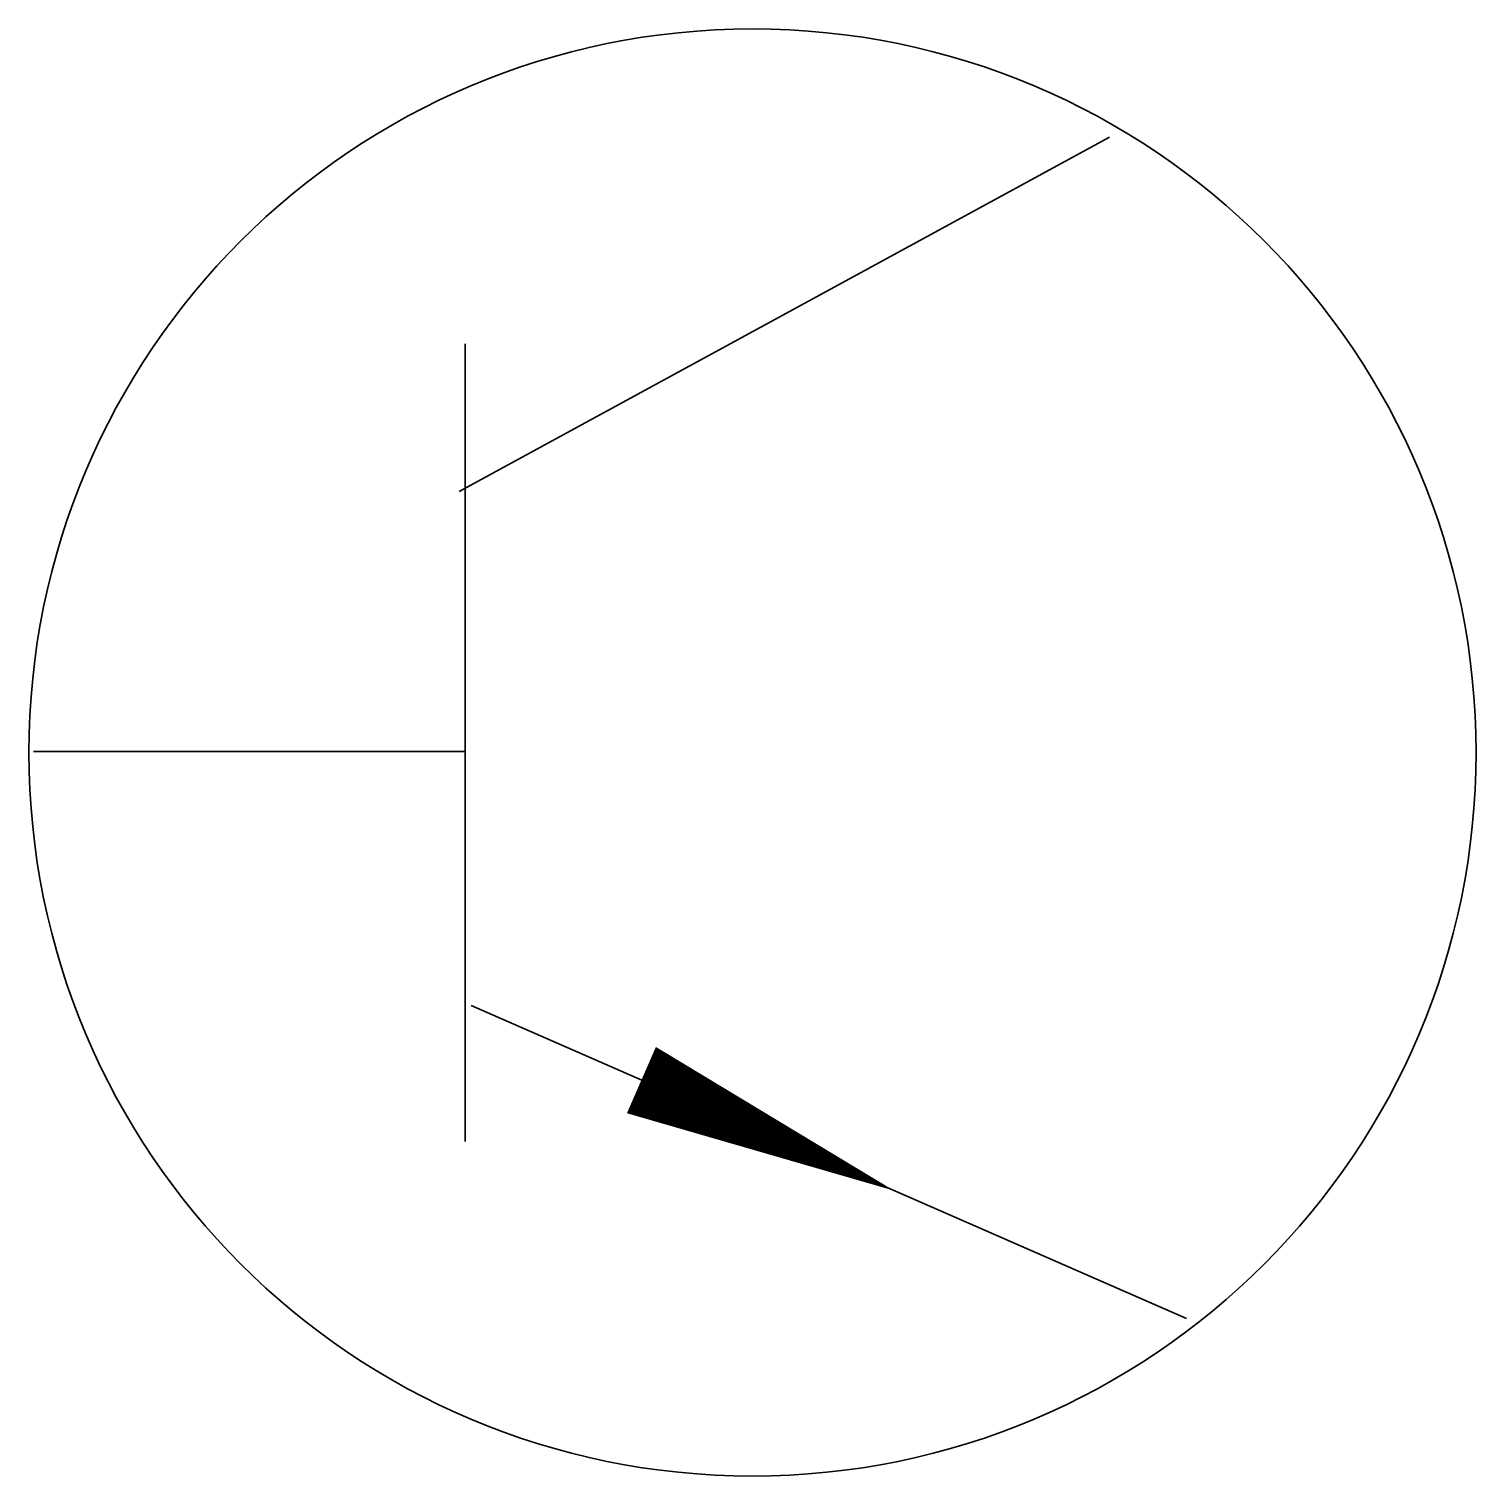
# Model space of a CAD drawing. Header units: millimetres. Extents: x 876.8 to 936.8, y 719.9 to 779.9.
import ezdxf

# ---------------------------------------------------------------- set-up
doc = ezdxf.new("R2010")
doc.units = ezdxf.units.MM
doc.layers.add('粗实线', color=7, linetype='Continuous', lineweight=30)

msp = doc.modelspace()

# ---------------------------------------------------------------- linework, layer by layer
at = {"layer": '粗实线'}
for p, q in [((894.636, 760.737), (921.603, 775.433)), ((894.881, 749.96), (894.881, 766.86)), ((894.881, 766.86), (894.881, 737.224)), ((876.985, 749.96), (894.881, 749.96)), ((894.881, 749.96), (894.881, 737.224)), ((895.126, 739.428), (924.79, 726.447)), ((894.881, 737.224), (894.881, 737.224)), ((894.881, 737.224), (894.881, 733.795))]:
    msp.add_line(p, q, dxfattribs=at)
msp.add_lwpolyline([(902.19, 736.337, 3, 0, 0), (912.663, 731.754, 0, 0, 0)], format="xyseb", dxfattribs=at)
msp.add_circle((906.796, 749.92), 30, dxfattribs=at)

doc.saveas('drawing.dxf')
